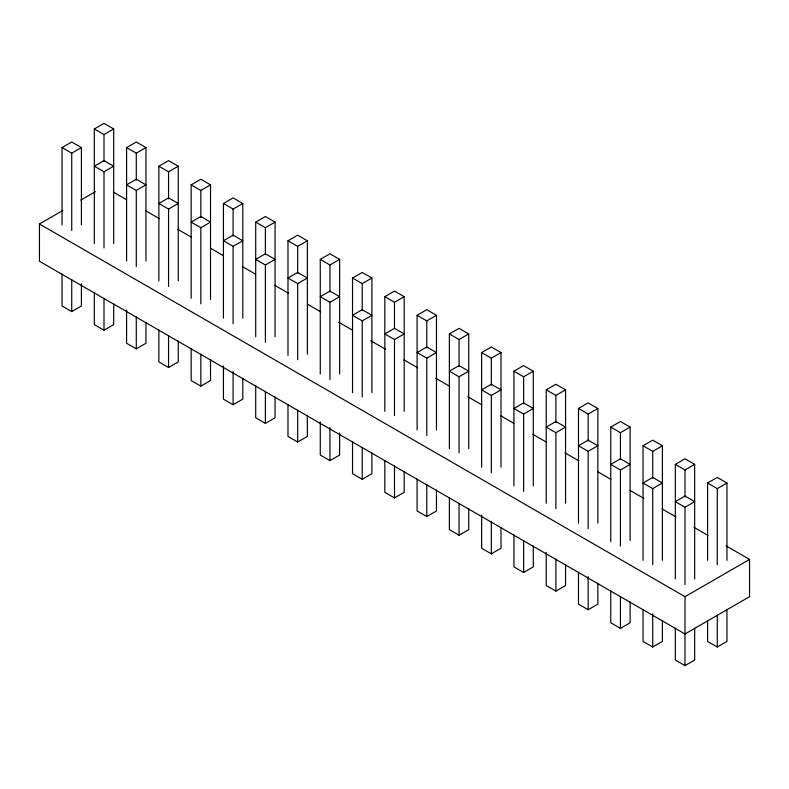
<?xml version="1.0" encoding="UTF-8"?>
<svg xmlns="http://www.w3.org/2000/svg" width="789" height="789" viewBox="0 0 789 789"><rect width="100%" height="100%" fill="white"/><g stroke="black" fill="none" stroke-linecap="round" stroke-linejoin="round"><path stroke-width="1.18" d="M62.045 224.944L62.045 147.582L71.73 141.99L81.415 147.582L81.415 224.944M94.325 243.574L94.325 128.952L104 123.36L113.685 128.952L113.685 243.574M62.045 147.582L71.73 153.174L81.415 147.582M94.325 128.952L104 134.534L113.685 128.952M126.595 260.981L126.595 147.582L136.28 141.99L145.965 147.582L145.965 260.981M104 171.805L113.685 166.223L104 160.631L94.325 166.223L104 171.805L104 247.943M126.595 147.582L136.28 153.174L145.965 147.582M726.077 545.87L749.55 559.421L749.55 596.691L685 633.961L39.45 261.258L39.45 223.987L62.735 210.545M80.725 200.159L95.538 191.609M158.875 280.845L158.875 166.223L168.56 160.631L178.245 166.223L178.245 280.845M136.28 190.445L145.965 184.853L136.28 179.261L126.595 184.853L136.28 190.445L136.28 266.574M158.875 166.223L168.56 171.805L178.245 166.223M191.155 298.252L191.155 184.853L200.84 179.261L210.515 184.853L210.515 299.485M168.56 209.075L178.245 203.493L168.56 197.901L158.875 203.493L168.56 209.075L168.56 286.437M191.155 184.853L200.84 190.445L210.515 184.853M223.435 318.115L223.435 203.493L233.11 197.901L242.795 203.493L242.795 318.115M200.84 227.715L210.515 222.123L200.84 216.531L191.155 222.123L200.84 227.715L200.84 303.844M223.435 203.493L233.11 209.075L242.795 203.493M62.045 274.059L62.045 305.984L71.73 311.576L81.415 305.984L81.415 283.882M255.705 336.755L255.705 222.123L265.39 216.531L275.075 222.123L275.075 336.755M233.11 246.346L242.795 240.763L233.11 235.171L223.435 240.763L233.11 246.346L233.11 323.707M255.705 222.123L265.39 227.715L275.075 222.123M94.325 292.689L94.325 324.624L104 330.206L113.685 324.624L113.685 303.745M287.985 355.385L287.985 240.763L297.67 235.171L307.355 240.763L307.355 354.162M265.39 264.986L275.075 259.394L265.39 253.802L255.705 259.394L265.39 264.986L265.39 342.347M287.985 240.763L297.67 246.346L307.355 240.763M126.595 310.097L126.595 343.254L136.28 348.846L145.965 343.254L145.965 322.376M320.265 374.025L320.265 259.394L329.95 253.802L339.625 259.394L339.625 374.025M297.67 283.616L307.355 278.034L297.67 272.442L287.985 278.034L297.67 283.616L297.67 359.754M320.265 259.394L329.95 264.986L339.625 259.394M158.875 329.96L158.875 361.895L168.56 367.477L178.245 361.895L178.245 341.016M352.535 392.656L352.535 278.034L362.22 272.442L371.905 278.034L371.905 392.656M329.95 302.256L339.625 296.664L329.95 291.072L320.265 296.664L329.95 302.256L329.95 379.617M352.535 278.034L362.22 283.616L371.905 278.034M191.155 348.6L191.155 380.525L200.84 386.117L210.515 380.525L210.515 359.646M384.815 411.296L384.815 296.664L394.5 291.072L404.185 296.664L404.185 411.296M362.22 320.886L371.905 315.304L362.22 309.712L352.535 315.304L362.22 320.886L362.22 397.025M384.815 296.664L394.5 302.256L404.185 296.664M223.435 366.007L223.435 399.155L233.11 404.747L242.795 399.155L242.795 378.286M417.095 429.926L417.095 315.304L426.78 309.712L436.465 315.304L436.465 429.926M394.5 339.526L404.185 333.934L394.5 328.342L384.815 333.934L394.5 339.526L394.5 415.655M417.095 315.304L426.78 320.886L436.465 315.304M255.705 385.87L255.705 417.795L265.39 423.387L275.075 417.795L275.075 396.916M449.375 448.566L449.375 333.934L459.05 328.342L468.735 333.934L468.735 448.566M426.78 358.157L436.465 352.575L426.78 346.982L417.095 352.575L426.78 358.157L426.78 435.518M449.375 333.934L459.05 339.526L468.735 333.934M287.985 404.501L287.985 436.425L297.67 442.018L307.355 436.425L307.355 415.556M481.645 467.196L481.645 352.575L491.33 346.982L501.015 352.575L501.015 467.196M459.05 376.797L468.735 371.205L459.05 365.613L449.375 371.205L459.05 376.797L459.05 452.925M481.645 352.575L491.33 358.157L501.015 352.575M320.265 421.908L320.265 455.066L329.95 460.658L339.625 455.066L339.625 432.964M513.925 485.837L513.925 371.205L523.61 365.613L533.295 371.205L533.295 485.837M491.33 395.427L501.015 389.845L491.33 384.253L481.645 389.845L491.33 395.427L491.33 472.789M513.925 371.205L523.61 376.797L533.295 371.205M352.535 441.771L352.535 473.696L362.22 479.288L371.905 473.696L371.905 452.827M546.205 503.244L546.205 389.845L555.89 384.253L565.565 389.845L565.565 503.244M523.61 414.067L533.295 408.475L523.61 402.883L513.925 408.475L523.61 414.067L523.61 491.429M546.205 389.845L555.89 395.427L565.565 389.845M384.815 460.411L384.815 492.336L394.5 497.928L404.185 492.336L404.185 471.457M578.485 523.107L578.485 408.475L588.16 402.883L597.845 408.475L597.845 523.107M555.89 432.697L565.565 427.105L555.89 421.523L546.205 427.105L555.89 432.697L555.89 508.836M578.485 408.475L588.16 414.067L597.845 408.475M417.095 479.041L417.095 510.966L426.78 516.558L436.465 510.966L436.465 490.097M610.755 541.737L610.755 427.105L620.44 421.523L630.125 427.105L630.125 540.514M588.16 451.338L597.845 445.746L588.16 440.154L578.485 445.746L588.16 451.338L588.16 528.699M610.755 427.105L620.44 432.697L630.125 427.105M449.375 497.681L449.375 529.606L459.05 535.198L468.735 529.606L468.735 508.727M643.035 560.377L643.035 445.746L652.72 440.154L662.405 445.746L662.405 560.377M620.44 469.968L630.125 464.376L620.44 458.794L610.755 464.376L620.44 469.968L620.44 546.106M643.035 445.746L652.72 451.338L662.405 445.746M481.645 515.089L481.645 548.237L491.33 553.829L501.015 548.237L501.015 527.368M675.315 579.008L675.315 464.376L685 458.794L694.675 464.376L694.675 579.008M652.72 488.608L662.405 483.016L652.72 477.424L643.035 483.016L652.72 488.608L652.72 564.737M675.315 464.376L685 469.968L694.675 464.376M513.925 534.952L513.925 566.877L523.61 572.469L533.295 566.877L533.295 545.998M707.585 560.377L707.585 483.016L717.27 477.424L726.955 483.016L726.955 560.377M685 507.238L694.675 501.646L685 496.064L675.315 501.646L685 507.238L685 584.6M707.585 483.016L717.27 488.608L726.955 483.016M546.205 552.359L546.205 585.507L555.89 591.099L565.565 585.507L565.565 564.638M578.485 572.222L578.485 604.147L588.16 609.739L597.845 604.147L597.845 583.268M610.755 590.853L610.755 622.777L620.44 628.369L630.125 622.777L630.125 601.908M39.45 223.987L685 596.691L749.55 559.421M643.035 609.493L643.035 641.418L652.72 647.01L662.405 641.418L662.405 620.539M675.315 628.123L675.315 660.048L685 665.64L694.675 660.048L694.675 628.123M707.585 620.539L707.585 641.418L717.27 647.01L726.955 641.418L726.955 609.493M113.606 192.26L126.408 199.656M145.62 210.742L159.486 218.75M177.633 229.224L191.5 237.233M210.702 248.318L223.514 255.715M242.716 266.8L255.518 274.197M274.73 285.283L288.596 293.291M307.809 304.386L320.61 311.773M338.747 322.247L352.624 330.256M370.761 340.73L385.693 349.349M403.84 359.823L417.706 367.832M435.844 378.306L449.72 386.314M467.857 396.788L481.724 404.796M500.936 415.882L513.738 423.279M532.95 434.364L546.816 442.373M564.954 452.847L578.83 460.855M598.032 471.94L610.834 479.337M630.046 490.423L643.913 498.431M662.05 508.905L675.926 516.913M694.064 527.387L707.94 535.396M717.27 488.608L717.27 564.737M717.27 615.085L717.27 647.01M685 469.968L685 496.981M685 596.691L685 665.64M652.72 451.338L652.72 478.351M652.72 613.852L652.72 647.01M620.44 432.697L620.44 459.711M620.44 596.445L620.44 628.369M588.16 414.067L588.16 441.081M588.16 576.581L588.16 609.739M555.89 395.427L555.89 422.44M555.89 559.174L555.89 591.099M523.61 376.797L523.61 403.81M523.61 540.544L523.61 572.469M491.33 358.157L491.33 385.17M491.33 521.904L491.33 553.829M459.05 339.526L459.05 366.54M459.05 503.274L459.05 535.198M426.78 320.886L426.78 347.9M426.78 484.633L426.78 516.558M394.5 302.256L394.5 328.037M394.5 466.003L394.5 497.928M362.22 283.616L362.22 310.629M362.22 447.363L362.22 479.288M329.95 264.986L329.95 291.999M329.95 427.5L329.95 460.658M297.67 246.346L297.67 273.359M297.67 410.093L297.67 442.018M265.39 227.715L265.39 254.729M265.39 391.462L265.39 423.387M233.11 209.075L233.11 236.098M233.11 371.599L233.11 404.747M200.84 190.445L200.84 217.458M200.84 354.192L200.84 386.117M168.56 171.805L168.56 198.828M168.56 335.552L168.56 367.477M136.28 153.174L136.28 180.188M136.28 316.922L136.28 348.846M104 134.534L104 161.558M104 298.281L104 330.206M71.73 153.174L71.73 230.536M71.73 279.651L71.73 311.576"/></g></svg>
